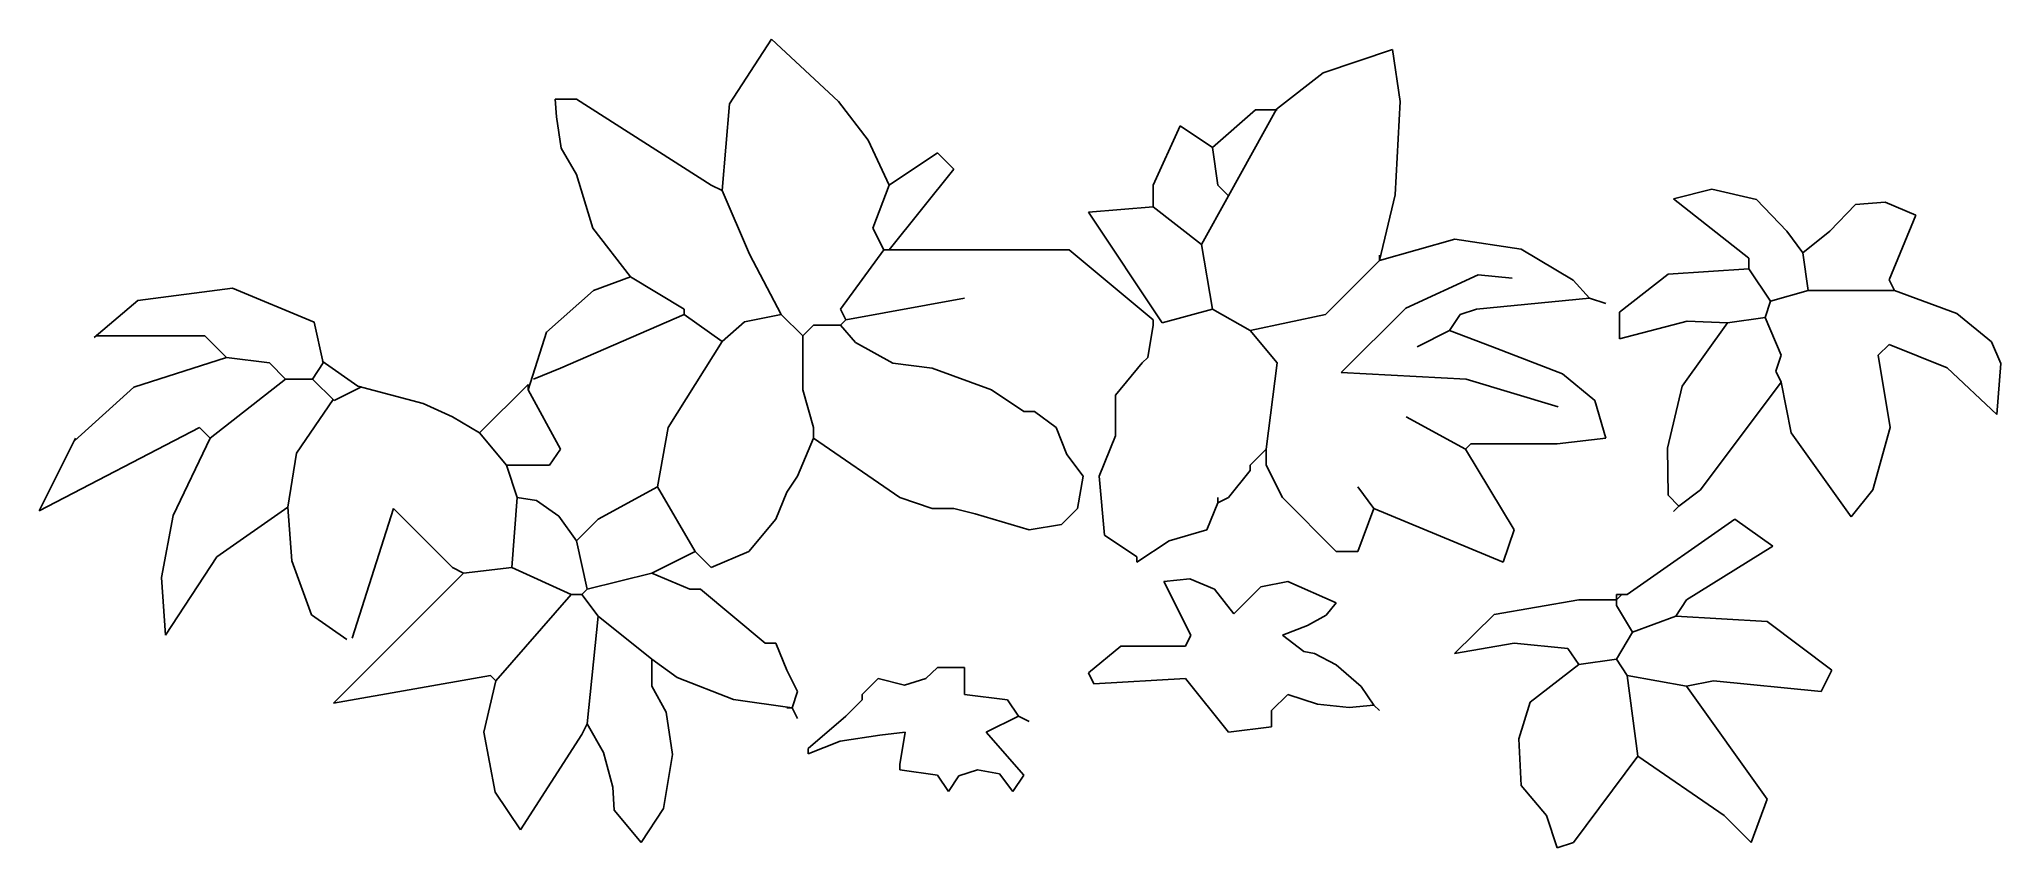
# Model space of a CAD drawing. Header units: millimetres. Extents: x 412.04 to 413.58, y 2597.79 to 2598.42.
import ezdxf

# ---------------------------------------------------------------- set-up
doc = ezdxf.new("R2010")
doc.units = ezdxf.units.MM
doc.header["$LTSCALE"] = 10
doc.layers.add('Vegetais', color=94, linetype='Continuous')

msp = doc.modelspace()

# ---------------------------------------------------------------- linework, layer by layer
at = {"layer": 'Vegetais'}
for p, q in [((412.5783, 2598.3737), (412.6114, 2598.4246)), ((412.6114, 2598.4246), (412.6638, 2598.3757)), ((413.0448, 2598.3981), (413.0992, 2598.4164)), ((413.0992, 2598.4164), (413.1051, 2598.3757)), ((413.0079, 2598.3696), (413.0448, 2598.3981)), ((412.4413, 2598.3776), (412.4582, 2598.3776)), ((412.4423, 2598.3635), (412.4413, 2598.3776)), ((412.4582, 2598.3776), (412.564, 2598.3099)), ((412.6638, 2598.3757), (412.6872, 2598.3452)), ((413.1051, 2598.3757), (413.1012, 2598.3024)), ((412.4461, 2598.3391), (412.4423, 2598.3635)), ((412.5725, 2598.3057), (412.5783, 2598.3737)), ((412.9577, 2598.3395), (412.9915, 2598.3692)), ((412.9704, 2598.3014), (413.0079, 2598.3696)), ((412.9915, 2598.3692), (413.0085, 2598.3692)), ((412.6872, 2598.3452), (412.7037, 2598.3099)), ((412.9323, 2598.3565), (412.9111, 2598.3099)), ((412.9577, 2598.3395), (412.9323, 2598.3565)), ((412.4582, 2598.3184), (412.4461, 2598.3391)), ((412.7037, 2598.3099), (412.7418, 2598.3353)), ((412.7418, 2598.3353), (412.7545, 2598.3226)), ((412.9577, 2598.3395), (412.9619, 2598.3099)), ((412.4582, 2598.3184), (412.4709, 2598.276)), ((412.7545, 2598.3226), (412.7037, 2598.2591)), ((412.564, 2598.3099), (412.5725, 2598.3057)), ((412.5939, 2598.2556), (412.5725, 2598.3057)), ((412.7037, 2598.3099), (412.691, 2598.276)), ((412.9111, 2598.3099), (412.9111, 2598.293)), ((412.9704, 2598.3014), (412.9492, 2598.2633)), ((412.9619, 2598.3099), (412.9704, 2598.3014)), ((413.1012, 2598.3024), (413.0889, 2598.2506)), ((413.3501, 2598.3068), (413.3199, 2598.2991)), ((413.3199, 2598.2991), (413.3791, 2598.2526)), ((413.3851, 2598.2987), (413.3501, 2598.3068)), ((413.4088, 2598.2737), (413.3851, 2598.2987)), ((412.9111, 2598.293), (412.8603, 2598.2887)), ((412.8603, 2598.2887), (412.9183, 2598.2018)), ((412.9111, 2598.293), (412.9492, 2598.2633)), ((413.4628, 2598.2946), (413.4426, 2598.2737)), ((413.4862, 2598.2966), (413.4628, 2598.2946)), ((413.5103, 2598.2864), (413.4862, 2598.2966)), ((413.5103, 2598.2864), (413.4892, 2598.2356)), ((412.4709, 2598.276), (412.5005, 2598.2379)), ((412.691, 2598.276), (412.6995, 2598.2591)), ((413.1481, 2598.2676), (413.0889, 2598.2506)), ((413.1481, 2598.2676), (413.2003, 2598.2596)), ((413.4214, 2598.2568), (413.4088, 2598.2737)), ((413.4426, 2598.2737), (413.4214, 2598.2568)), ((412.619, 2598.2083), (412.5939, 2598.2556)), ((412.6995, 2598.2591), (412.6656, 2598.2125)), ((412.6995, 2598.2591), (412.7037, 2598.2591)), ((412.7037, 2598.2591), (412.7079, 2598.2591)), ((412.8451, 2598.2591), (412.7079, 2598.2591)), ((412.9111, 2598.2041), (412.8451, 2598.2591)), ((412.9492, 2598.2633), (412.9577, 2598.2125)), ((413.0889, 2598.2506), (413.0889, 2598.2549)), ((413.2003, 2598.2596), (413.2411, 2598.2352)), ((413.3791, 2598.2526), (413.3791, 2598.2441)), ((413.4214, 2598.2568), (413.4257, 2598.2272)), ((412.4714, 2598.2271), (412.5005, 2598.2379)), ((412.5005, 2598.2379), (412.5428, 2598.2125)), ((413.0889, 2598.2506), (413.0465, 2598.2083)), ((413.1096, 2598.2133), (413.1664, 2598.2395)), ((413.1664, 2598.2395), (413.1931, 2598.2368)), ((413.3156, 2598.2399), (413.2775, 2598.2102)), ((413.3791, 2598.2441), (413.3156, 2598.2399)), ((413.3791, 2598.2441), (413.3961, 2598.2187)), ((412.1879, 2598.2291), (412.1134, 2598.2194)), ((412.2521, 2598.2022), (412.1879, 2598.2291)), ((412.4345, 2598.1945), (412.4714, 2598.2271)), ((412.6698, 2598.2041), (412.763, 2598.221)), ((413.2539, 2598.221), (413.1651, 2598.2125)), ((413.2411, 2598.2352), (413.2539, 2598.221)), ((413.2539, 2598.221), (413.2666, 2598.2168)), ((413.4257, 2598.2272), (413.3961, 2598.2187)), ((413.4257, 2598.2272), (413.4934, 2598.2272)), ((413.4892, 2598.2356), (413.4934, 2598.2272)), ((413.5425, 2598.2091), (413.4934, 2598.2272)), ((412.1134, 2598.2194), (412.0793, 2598.1901)), ((412.5428, 2598.2083), (412.4455, 2598.166)), ((412.5428, 2598.2125), (412.5428, 2598.2083)), ((412.5428, 2598.2083), (412.5725, 2598.1871)), ((412.59, 2598.2026), (412.619, 2598.2083)), ((412.619, 2598.2083), (412.636, 2598.1914)), ((412.6656, 2598.2125), (412.6698, 2598.2041)), ((412.9577, 2598.2125), (412.9183, 2598.2018)), ((412.9873, 2598.1956), (412.9577, 2598.2125)), ((413.0465, 2598.2083), (412.9873, 2598.1956)), ((413.0588, 2598.1628), (413.1096, 2598.2133)), ((413.1524, 2598.2083), (413.1439, 2598.1956)), ((413.1651, 2598.2125), (413.1524, 2598.2083)), ((413.2775, 2598.2102), (413.2775, 2598.1891)), ((413.3918, 2598.206), (413.3622, 2598.2018)), ((413.3961, 2598.2187), (413.3918, 2598.206)), ((413.3918, 2598.206), (413.4045, 2598.1764)), ((413.5697, 2598.1867), (413.5425, 2598.2091)), ((412.0806, 2598.1914), (412.1661, 2598.1914)), ((412.1661, 2598.1914), (412.1831, 2598.1744)), ((412.2521, 2598.2022), (412.2592, 2598.1702)), ((412.4201, 2598.1491), (412.4345, 2598.1945)), ((412.5725, 2598.1871), (412.59, 2598.2026)), ((412.6444, 2598.1998), (412.636, 2598.1914)), ((412.636, 2598.1914), (412.636, 2598.1491)), ((412.6656, 2598.1998), (412.6444, 2598.1998)), ((412.6698, 2598.2041), (412.6656, 2598.1998)), ((412.6774, 2598.1863), (412.6656, 2598.1998)), ((412.9111, 2598.1998), (412.9069, 2598.1744)), ((412.9111, 2598.1998), (412.9111, 2598.2041)), ((412.9873, 2598.1956), (413.0085, 2598.1702)), ((413.1439, 2598.1956), (413.1185, 2598.1829)), ((413.1439, 2598.1956), (413.1778, 2598.1829)), ((413.3307, 2598.203), (413.2775, 2598.1891)), ((413.3622, 2598.2018), (413.3268, 2598.1521)), ((413.3622, 2598.2018), (413.3307, 2598.203)), ((412.1103, 2598.1511), (412.1831, 2598.1744)), ((412.1831, 2598.1744), (412.2169, 2598.1702)), ((412.5725, 2598.1871), (412.5301, 2598.1194)), ((412.7066, 2598.17), (412.6774, 2598.1863)), ((412.9069, 2598.1744), (412.9026, 2598.1702)), ((413.1778, 2598.1829), (413.2328, 2598.1617)), ((413.4045, 2598.1764), (413.4003, 2598.1637)), ((413.4892, 2598.1848), (413.4807, 2598.1764)), ((413.4901, 2598.1195), (413.4807, 2598.1764)), ((413.4892, 2598.1848), (413.5348, 2598.1663)), ((413.577, 2598.1699), (413.5697, 2598.1867)), ((412.2169, 2598.1702), (412.2296, 2598.1575)), ((412.2592, 2598.1702), (412.2508, 2598.1575)), ((412.2864, 2598.1521), (412.2584, 2598.1717)), ((412.4455, 2598.166), (412.4243, 2598.1575)), ((412.7376, 2598.166), (412.7066, 2598.17)), ((412.7376, 2598.166), (412.7841, 2598.1491)), ((412.9026, 2598.1702), (412.8815, 2598.1448)), ((413, 2598.1025), (413.0085, 2598.1702)), ((413.1569, 2598.1574), (413.0588, 2598.1628)), ((413.2328, 2598.1617), (413.2582, 2598.1406)), ((413.4003, 2598.1637), (413.4045, 2598.1552)), ((413.5348, 2598.1663), (413.5738, 2598.1298)), ((413.5738, 2598.1298), (413.577, 2598.1699)), ((412.0638, 2598.1089), (412.1103, 2598.1511)), ((412.2296, 2598.1575), (412.1704, 2598.111)), ((412.2296, 2598.1575), (412.2508, 2598.1575)), ((412.2677, 2598.1406), (412.2508, 2598.1575)), ((412.2892, 2598.1514), (412.2677, 2598.1406)), ((412.3377, 2598.1383), (412.2864, 2598.1521)), ((412.4201, 2598.1533), (412.382, 2598.1152)), ((412.4201, 2598.1533), (412.4201, 2598.1491)), ((412.4201, 2598.1491), (412.4455, 2598.1025)), ((412.636, 2598.1491), (412.6444, 2598.1194)), ((412.7841, 2598.1491), (412.8095, 2598.1321)), ((412.8815, 2598.1448), (412.8815, 2598.113)), ((413.2293, 2598.1357), (413.1569, 2598.1574)), ((413.3268, 2598.1521), (413.3151, 2598.1032)), ((413.4045, 2598.1552), (413.341, 2598.0705)), ((413.4045, 2598.1552), (413.4123, 2598.1154)), ((412.2382, 2598.0992), (412.267, 2598.1415)), ((412.3608, 2598.1279), (412.3377, 2598.1383)), ((412.8095, 2598.1321), (412.818, 2598.1321)), ((412.818, 2598.1321), (412.8349, 2598.1194)), ((413.2666, 2598.111), (413.2582, 2598.1406)), ((412.1619, 2598.1194), (412.036, 2598.054)), ((412.1704, 2598.111), (412.1619, 2598.1194)), ((412.382, 2598.1152), (412.3608, 2598.1279)), ((412.382, 2598.1152), (412.4032, 2598.0898)), ((412.5301, 2598.1194), (412.5217, 2598.0729)), ((412.6444, 2598.1194), (412.6444, 2598.111)), ((412.8349, 2598.1194), (412.8434, 2598.0983)), ((412.8815, 2598.113), (412.8688, 2598.0813)), ((413.1566, 2598.1025), (413.11, 2598.1279)), ((413.4123, 2598.1154), (413.4595, 2598.0494)), ((413.4765, 2598.0705), (413.4901, 2598.1195)), ((412.0645, 2598.111), (412.036, 2598.054)), ((412.1704, 2598.111), (412.1413, 2598.0504)), ((412.2313, 2598.0569), (412.2382, 2598.0992)), ((412.4455, 2598.1025), (412.437, 2598.0898)), ((412.6444, 2598.111), (412.6317, 2598.0813)), ((412.6444, 2598.111), (412.7122, 2598.0644)), ((412.8434, 2598.0983), (412.8561, 2598.0813)), ((413, 2598.1025), (412.9873, 2598.0898)), ((413, 2598.1025), (413, 2598.0898)), ((413.1566, 2598.1025), (413.1608, 2598.1067)), ((413.1566, 2598.1025), (413.1947, 2598.039)), ((413.1608, 2598.1067), (413.2286, 2598.1067)), ((413.2286, 2598.1067), (413.2666, 2598.111)), ((413.3151, 2598.1032), (413.3156, 2598.0663)), ((412.437, 2598.0898), (412.4032, 2598.0898)), ((412.4032, 2598.0898), (412.4116, 2598.0644)), ((412.9873, 2598.0856), (412.9704, 2598.0644)), ((412.9873, 2598.0898), (412.9873, 2598.0856)), ((413, 2598.0898), (413.0127, 2598.0644)), ((412.5217, 2598.0729), (412.4751, 2598.0475)), ((412.5217, 2598.0729), (412.5513, 2598.0221)), ((412.6233, 2598.0686), (412.6148, 2598.0475)), ((412.6317, 2598.0813), (412.6233, 2598.0686)), ((412.8561, 2598.0813), (412.8518, 2598.0559)), ((412.8688, 2598.0813), (412.873, 2598.0348)), ((413.0846, 2598.0559), (413.0719, 2598.0729)), ((413.341, 2598.0705), (413.3241, 2598.0578)), ((413.4595, 2598.0494), (413.4765, 2598.0705)), ((412.1755, 2598.0179), (412.2313, 2598.0569)), ((412.2313, 2598.0569), (412.2344, 2598.0147)), ((412.2818, 2597.9539), (412.3143, 2598.0559)), ((412.3143, 2598.0559), (412.3608, 2598.0094)), ((412.4116, 2598.0644), (412.4074, 2598.0094)), ((412.4267, 2598.0621), (412.4116, 2598.0644)), ((412.4442, 2598.0499), (412.4267, 2598.0621)), ((412.7122, 2598.0644), (412.7376, 2598.0559)), ((412.7376, 2598.0559), (412.7545, 2598.0559)), ((412.7545, 2598.0559), (412.7714, 2598.0517)), ((412.7714, 2598.0517), (412.8137, 2598.039)), ((412.8518, 2598.0559), (412.8391, 2598.0432)), ((412.9619, 2598.0602), (412.9534, 2598.039)), ((412.9619, 2598.0644), (412.9619, 2598.0602)), ((412.9704, 2598.0644), (412.9619, 2598.0602)), ((413.0127, 2598.0644), (413.055, 2598.0221)), ((413.0846, 2598.0559), (413.0719, 2598.0221)), ((413.0846, 2598.0559), (413.1862, 2598.0136)), ((413.3156, 2598.0663), (413.3241, 2598.0578)), ((413.3241, 2598.0578), (413.3199, 2598.0536)), ((412.1413, 2598.0504), (412.132, 2598.0017)), ((412.4582, 2598.0305), (412.4442, 2598.0499)), ((412.4751, 2598.0475), (412.4582, 2598.0305)), ((412.6148, 2598.0475), (412.5936, 2598.0221)), ((412.8391, 2598.0432), (412.8137, 2598.039)), ((412.9534, 2598.039), (412.9238, 2598.0305)), ((413.1862, 2598.0136), (413.1947, 2598.039)), ((413.3682, 2598.0475), (413.2836, 2597.9882)), ((413.3682, 2598.0475), (413.3979, 2598.0263)), ((412.4582, 2598.0305), (412.4666, 2597.9924)), ((412.5513, 2598.0221), (412.5174, 2598.0051)), ((412.5513, 2598.0221), (412.564, 2598.0094)), ((412.5936, 2598.0221), (412.564, 2598.0094)), ((412.873, 2598.0348), (412.8984, 2598.0178)), ((412.9238, 2598.0305), (412.8984, 2598.0136)), ((413.0719, 2598.0221), (413.055, 2598.0221)), ((413.3979, 2598.0263), (413.3301, 2597.984)), ((412.1351, 2597.9562), (412.1755, 2598.0179)), ((412.2344, 2598.0147), (412.2499, 2597.9724)), ((412.3693, 2598.0051), (412.2671, 2597.903)), ((412.3608, 2598.0094), (412.3693, 2598.0051)), ((412.4074, 2598.0094), (412.3693, 2598.0051)), ((412.4074, 2598.0094), (412.4539, 2597.9882)), ((412.5174, 2598.0051), (412.4666, 2597.9924)), ((412.5174, 2598.0051), (412.5471, 2597.9924)), ((412.8984, 2598.0178), (412.8984, 2598.0136)), ((412.132, 2598.0017), (412.1351, 2597.9562)), ((412.4666, 2597.9924), (412.4624, 2597.9882)), ((412.5471, 2597.9924), (412.5555, 2597.9924)), ((412.5555, 2597.9924), (412.6063, 2597.9501)), ((412.9398, 2598.0006), (412.9196, 2597.9986)), ((412.9196, 2597.9986), (412.9407, 2597.9563)), ((412.9593, 2597.9925), (412.9398, 2598.0006)), ((412.9746, 2597.9732), (412.9593, 2597.9925)), ((412.9958, 2597.9944), (412.9746, 2597.9732)), ((413.0169, 2597.9986), (412.9958, 2597.9944)), ((413.0169, 2597.9986), (413.055, 2597.9817)), ((412.4539, 2597.9882), (412.3947, 2597.9205)), ((412.4539, 2597.9882), (412.4624, 2597.9882)), ((412.4624, 2597.9882), (412.4751, 2597.9713)), ((413.0471, 2597.9721), (413.055, 2597.9817)), ((413.1789, 2597.9725), (413.2455, 2597.984)), ((413.2751, 2597.984), (413.2455, 2597.984)), ((413.2751, 2597.9882), (413.2751, 2597.984)), ((413.2751, 2597.9882), (413.2793, 2597.9882)), ((413.2793, 2597.9882), (413.2751, 2597.984)), ((413.2751, 2597.984), (413.2751, 2597.9797)), ((413.2751, 2597.9797), (413.2878, 2597.9586)), ((413.2793, 2597.9882), (413.2836, 2597.9882)), ((413.3301, 2597.984), (413.3217, 2597.9713)), ((412.2499, 2597.9724), (412.2778, 2597.9529)), ((412.4751, 2597.9713), (412.4666, 2597.8866)), ((412.4751, 2597.9713), (412.5174, 2597.9374)), ((413.0127, 2597.9563), (413.0324, 2597.964)), ((413.0324, 2597.964), (413.0471, 2597.9721)), ((413.1478, 2597.942), (413.1789, 2597.9725)), ((413.2878, 2597.9586), (413.2751, 2597.9374)), ((413.3217, 2597.9713), (413.2878, 2597.9586)), ((413.3217, 2597.9713), (413.3936, 2597.967)), ((413.3936, 2597.967), (413.4444, 2597.9289)), ((412.6063, 2597.9501), (412.6148, 2597.9501)), ((412.6148, 2597.9501), (412.6233, 2597.9289)), ((412.8857, 2597.9478), (412.8603, 2597.9266)), ((412.9365, 2597.9478), (412.8857, 2597.9478)), ((412.9407, 2597.9563), (412.9365, 2597.9478)), ((413.0296, 2597.9436), (413.0127, 2597.9563)), ((413.0378, 2597.942), (413.0296, 2597.9436)), ((413.1947, 2597.9501), (413.1478, 2597.942)), ((413.1947, 2597.9501), (413.237, 2597.9459)), ((413.237, 2597.9459), (413.2455, 2597.9332)), ((412.5174, 2597.9374), (412.5174, 2597.9332)), ((412.5174, 2597.9374), (412.5372, 2597.9231)), ((412.5174, 2597.9163), (412.5174, 2597.9332)), ((412.6233, 2597.9289), (412.6317, 2597.912)), ((412.7325, 2597.9224), (412.7418, 2597.9309)), ((412.7418, 2597.9309), (412.763, 2597.9309)), ((412.763, 2597.9309), (412.763, 2597.9097)), ((413.0549, 2597.933), (413.0378, 2597.942)), ((413.0744, 2597.9159), (413.0549, 2597.933)), ((413.2455, 2597.9332), (413.2074, 2597.9036)), ((413.2751, 2597.9374), (413.2455, 2597.9332)), ((413.2751, 2597.9374), (413.2836, 2597.9247)), ((413.4444, 2597.9289), (413.436, 2597.912)), ((412.2671, 2597.903), (412.3905, 2597.9247)), ((412.3854, 2597.88), (412.3947, 2597.9205)), ((412.3905, 2597.9247), (412.3947, 2597.9205)), ((412.5286, 2597.8959), (412.5174, 2597.9163)), ((412.5372, 2597.9231), (412.5814, 2597.9057)), ((412.6868, 2597.9139), (412.6825, 2597.9097)), ((412.6868, 2597.9139), (412.6952, 2597.9224)), ((412.6952, 2597.9224), (412.7159, 2597.917)), ((412.7159, 2597.917), (412.7325, 2597.9224)), ((412.8603, 2597.9266), (412.8645, 2597.9182)), ((412.9365, 2597.9224), (412.8645, 2597.9182)), ((412.9704, 2597.8801), (412.9365, 2597.9224)), ((413.0846, 2597.9012), (413.0744, 2597.9159)), ((413.2836, 2597.9247), (413.292, 2597.8612)), ((413.2836, 2597.9247), (413.3301, 2597.9163)), ((413.3513, 2597.9205), (413.3301, 2597.9163)), ((413.3301, 2597.9163), (413.3936, 2597.8274)), ((413.436, 2597.912), (413.3513, 2597.9205)), ((412.5814, 2597.9057), (412.6275, 2597.8993)), ((412.6233, 2597.8993), (412.6275, 2597.8993)), ((412.6317, 2597.912), (412.6275, 2597.8993)), ((412.6275, 2597.8993), (412.6317, 2597.8909)), ((412.6825, 2597.9055), (412.6698, 2597.8928)), ((412.6825, 2597.9097), (412.6825, 2597.9055)), ((412.763, 2597.9097), (412.7968, 2597.9055)), ((412.7968, 2597.9055), (412.8053, 2597.8928)), ((413.0042, 2597.897), (413.0169, 2597.9097)), ((413.0042, 2597.8843), (413.0042, 2597.897)), ((413.0169, 2597.9097), (413.0401, 2597.9021)), ((413.0401, 2597.9021), (413.065, 2597.8996)), ((413.065, 2597.8996), (413.0846, 2597.9012)), ((413.0846, 2597.9012), (413.0889, 2597.897)), ((413.2074, 2597.9036), (413.1984, 2597.8748)), ((412.4666, 2597.8866), (412.4624, 2597.8782)), ((412.4666, 2597.8866), (412.4794, 2597.8641)), ((412.5336, 2597.8625), (412.5286, 2597.8959)), ((412.6698, 2597.8928), (412.6402, 2597.8674)), ((412.8053, 2597.8928), (412.7799, 2597.8801)), ((412.8137, 2597.8885), (412.8053, 2597.8928)), ((413.0042, 2597.8843), (412.9704, 2597.8801)), ((412.3941, 2597.833), (412.3854, 2597.88)), ((412.4624, 2597.8782), (412.4141, 2597.8034)), ((412.6402, 2597.8632), (412.6652, 2597.8731)), ((412.6402, 2597.8674), (412.6402, 2597.8632)), ((412.6652, 2597.8731), (412.6963, 2597.8777)), ((412.6963, 2597.8777), (412.7164, 2597.8801)), ((412.7164, 2597.8801), (412.7122, 2597.8547)), ((412.7799, 2597.8801), (412.8095, 2597.8462)), ((413.1984, 2597.8748), (413.2003, 2597.8381)), ((412.4794, 2597.8641), (412.4866, 2597.8368)), ((412.5264, 2597.8201), (412.5336, 2597.8625)), ((412.7122, 2597.8547), (412.7122, 2597.8505)), ((413.292, 2597.8612), (413.2413, 2597.7935)), ((413.292, 2597.8612), (413.3598, 2597.8147)), ((412.4866, 2597.8368), (412.4878, 2597.8189)), ((412.7122, 2597.8505), (412.7418, 2597.8462)), ((412.7418, 2597.8462), (412.7503, 2597.8335)), ((412.7503, 2597.8335), (412.7585, 2597.8458)), ((412.7585, 2597.8458), (412.773, 2597.8504)), ((412.773, 2597.8504), (412.7903, 2597.8474)), ((412.7903, 2597.8474), (412.801, 2597.8335)), ((412.8095, 2597.8462), (412.801, 2597.8335)), ((413.2003, 2597.8381), (413.2201, 2597.8147)), ((412.4141, 2597.8034), (412.3941, 2597.833)), ((412.509, 2597.7935), (412.5264, 2597.8201)), ((413.3936, 2597.8274), (413.3809, 2597.7935)), ((412.509, 2597.7935), (412.4878, 2597.8189)), ((413.2201, 2597.8147), (413.2286, 2597.7893)), ((413.3598, 2597.8147), (413.3809, 2597.7935)), ((413.2413, 2597.7935), (413.2286, 2597.7893))]:
    msp.add_line(p, q, dxfattribs=at)
for centre, start, end in [((412.8451, 2598.2591), 49.844, 89.647), ((412.2521, 2598.2022), 12.8043, 67.5333)]:
    msp.add_arc(centre, 0.000000529, start, end, dxfattribs=at)

doc.saveas('drawing.dxf')
